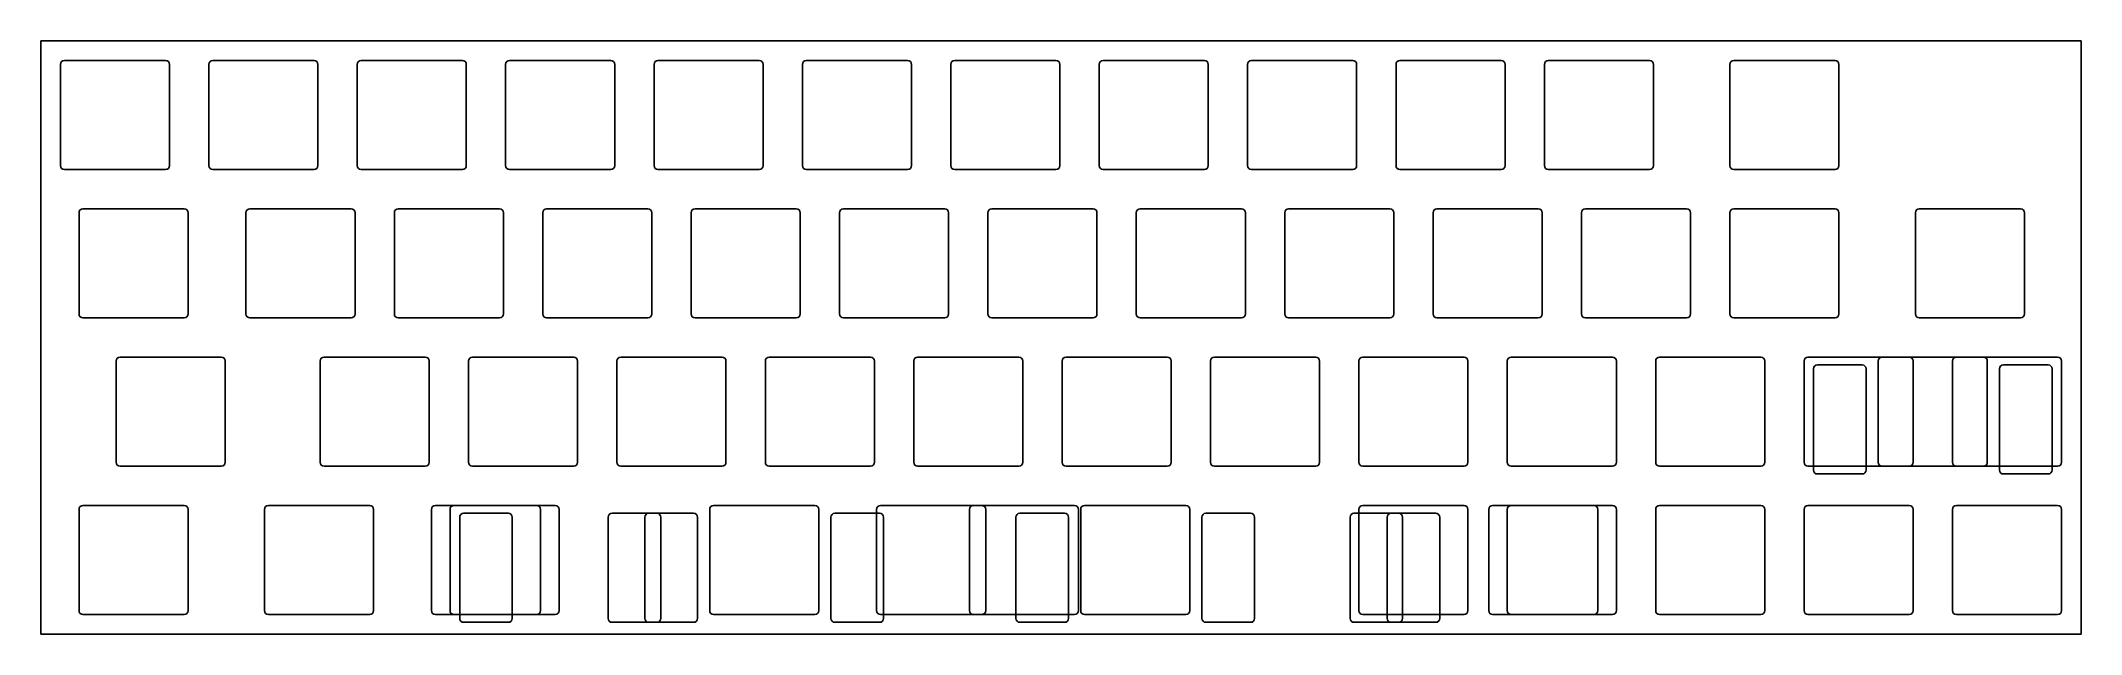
# Model space of a CAD drawing. Header units: millimetres. Extents: x 0 to 262, y -76 to 0.
import ezdxf

# ---------------------------------------------------------------- set-up
doc = ezdxf.new("R2010")
doc.units = ezdxf.units.MM

msp = doc.modelspace()

# ---------------------------------------------------------------- linework, layer by layer
for p, q in [((0, 0), (261.9375, 0)), ((0, 0), (0, -76.2)), ((261.9375, 0), (261.9375, -76.2)), ((3.025, -2.525), (16.025, -2.525)), ((22.075, -2.525), (35.075, -2.525)), ((41.125, -2.525), (54.125, -2.525)), ((60.175, -2.525), (73.175, -2.525)), ((79.225, -2.525), (92.225, -2.525)), ((98.275, -2.525), (111.275, -2.525)), ((117.325, -2.525), (130.325, -2.525)), ((136.375, -2.525), (149.375, -2.525)), ((155.425, -2.525), (168.425, -2.525)), ((174.475, -2.525), (187.475, -2.525)), ((193.525, -2.525), (206.525, -2.525)), ((217.3375, -2.525), (230.3375, -2.525)), ((2.525, -3.025), (2.525, -16.025)), ((16.525, -3.025), (16.525, -16.025)), ((21.575, -3.025), (21.575, -16.025)), ((35.575, -3.025), (35.575, -16.025)), ((40.625, -3.025), (40.625, -16.025)), ((54.625, -3.025), (54.625, -16.025)), ((59.675, -3.025), (59.675, -16.025)), ((73.675, -3.025), (73.675, -16.025)), ((78.725, -3.025), (78.725, -16.025)), ((92.725, -3.025), (92.725, -16.025)), ((97.775, -3.025), (97.775, -16.025)), ((111.775, -3.025), (111.775, -16.025)), ((116.825, -3.025), (116.825, -16.025)), ((130.825, -3.025), (130.825, -16.025)), ((135.875, -3.025), (135.875, -16.025)), ((149.875, -3.025), (149.875, -16.025)), ((154.925, -3.025), (154.925, -16.025)), ((168.925, -3.025), (168.925, -16.025)), ((173.975, -3.025), (173.975, -16.025)), ((187.975, -3.025), (187.975, -16.025)), ((193.025, -3.025), (193.025, -16.025)), ((207.025, -3.025), (207.025, -16.025)), ((216.8375, -3.025), (216.8375, -16.025)), ((230.8375, -3.025), (230.8375, -16.025)), ((3.025, -16.525), (16.025, -16.525)), ((22.075, -16.525), (35.075, -16.525)), ((41.125, -16.525), (54.125, -16.525)), ((60.175, -16.525), (73.175, -16.525)), ((79.225, -16.525), (92.225, -16.525)), ((98.275, -16.525), (111.275, -16.525)), ((117.325, -16.525), (130.325, -16.525)), ((136.375, -16.525), (149.375, -16.525)), ((155.425, -16.525), (168.425, -16.525)), ((174.475, -16.525), (187.475, -16.525)), ((193.525, -16.525), (206.525, -16.525)), ((217.3375, -16.525), (230.3375, -16.525)), ((4.90625, -22.075), (4.90625, -35.075)), ((5.40625, -21.575), (18.40625, -21.575)), ((18.90625, -22.075), (18.90625, -35.075)), ((26.3375, -22.075), (26.3375, -35.075)), ((26.8375, -21.575), (39.8375, -21.575)), ((40.3375, -22.075), (40.3375, -35.075)), ((45.3875, -22.075), (45.3875, -35.075)), ((45.8875, -21.575), (58.8875, -21.575)), ((59.3875, -22.075), (59.3875, -35.075)), ((64.4375, -22.075), (64.4375, -35.075)), ((64.9375, -21.575), (77.9375, -21.575)), ((78.4375, -22.075), (78.4375, -35.075)), ((83.4875, -22.075), (83.4875, -35.075)), ((83.9875, -21.575), (96.9875, -21.575)), ((97.4875, -22.075), (97.4875, -35.075)), ((102.5375, -22.075), (102.5375, -35.075)), ((103.0375, -21.575), (116.0375, -21.575)), ((116.5375, -22.075), (116.5375, -35.075)), ((121.5875, -22.075), (121.5875, -35.075)), ((122.0875, -21.575), (135.0875, -21.575)), ((135.5875, -22.075), (135.5875, -35.075)), ((140.6375, -22.075), (140.6375, -35.075)), ((141.1375, -21.575), (154.1375, -21.575)), ((154.6375, -22.075), (154.6375, -35.075)), ((159.6875, -22.075), (159.6875, -35.075)), ((160.1875, -21.575), (173.1875, -21.575)), ((173.6875, -22.075), (173.6875, -35.075)), ((178.7375, -22.075), (178.7375, -35.075)), ((179.2375, -21.575), (192.2375, -21.575)), ((192.7375, -22.075), (192.7375, -35.075)), ((197.7875, -22.075), (197.7875, -35.075)), ((198.2875, -21.575), (211.2875, -21.575)), ((211.7875, -22.075), (211.7875, -35.075)), ((216.8375, -22.075), (216.8375, -35.075)), ((217.3375, -21.575), (230.3375, -21.575)), ((230.8375, -22.075), (230.8375, -35.075)), ((240.65, -22.075), (240.65, -35.075)), ((241.15, -21.575), (254.15, -21.575)), ((254.65, -22.075), (254.65, -35.075)), ((5.40625, -35.575), (18.40625, -35.575)), ((26.8375, -35.575), (39.8375, -35.575)), ((45.8875, -35.575), (58.8875, -35.575)), ((64.9375, -35.575), (77.9375, -35.575)), ((83.9875, -35.575), (96.9875, -35.575)), ((103.0375, -35.575), (116.0375, -35.575)), ((122.0875, -35.575), (135.0875, -35.575)), ((141.1375, -35.575), (154.1375, -35.575)), ((160.1875, -35.575), (173.1875, -35.575)), ((179.2375, -35.575), (192.2375, -35.575)), ((198.2875, -35.575), (211.2875, -35.575)), ((217.3375, -35.575), (230.3375, -35.575)), ((241.15, -35.575), (254.15, -35.575)), ((9.66875, -41.125), (9.66875, -54.125)), ((10.16875, -40.625), (23.16875, -40.625)), ((23.66875, -41.125), (23.66875, -54.125)), ((35.8625, -41.125), (35.8625, -54.125)), ((36.3625, -40.625), (49.3625, -40.625)), ((49.8625, -41.125), (49.8625, -54.125)), ((54.9125, -41.125), (54.9125, -54.125)), ((55.4125, -40.625), (68.4125, -40.625)), ((68.9125, -41.125), (68.9125, -54.125)), ((73.9625, -41.125), (73.9625, -54.125)), ((74.4625, -40.625), (87.4625, -40.625)), ((87.9625, -41.125), (87.9625, -54.125)), ((93.0125, -41.125), (93.0125, -54.125)), ((93.5125, -40.625), (106.5125, -40.625)), ((107.0125, -41.125), (107.0125, -54.125)), ((112.0625, -41.125), (112.0625, -54.125)), ((112.5625, -40.625), (125.5625, -40.625)), ((126.0625, -41.125), (126.0625, -54.125)), ((131.1125, -41.125), (131.1125, -54.125)), ((131.6125, -40.625), (144.6125, -40.625)), ((145.1125, -41.125), (145.1125, -54.125)), ((150.1625, -41.125), (150.1625, -54.125)), ((150.6625, -40.625), (163.6625, -40.625)), ((164.1625, -41.125), (164.1625, -54.125)), ((169.2125, -41.125), (169.2125, -54.125)), ((169.7125, -40.625), (182.7125, -40.625)), ((183.2125, -41.125), (183.2125, -54.125)), ((188.2625, -41.125), (188.2625, -54.125)), ((188.7625, -40.625), (201.7625, -40.625)), ((202.2625, -41.125), (202.2625, -54.125)), ((207.3125, -41.125), (207.3125, -54.125)), ((207.8125, -40.625), (220.8125, -40.625)), ((221.3125, -41.125), (221.3125, -54.125)), ((226.3625, -41.125), (226.3625, -54.125)), ((226.8625, -40.625), (239.8625, -40.625)), ((228.0745, -41.625), (233.8245, -41.625)), ((235.8875, -41.125), (235.8875, -54.125)), ((236.3875, -40.625), (249.3875, -40.625)), ((240.3625, -41.125), (240.3625, -54.125)), ((245.4125, -41.125), (245.4125, -54.125)), ((245.9125, -40.625), (258.9125, -40.625)), ((249.8875, -41.125), (249.8875, -54.125)), ((251.9505, -41.625), (257.7005, -41.625)), ((259.4125, -41.125), (259.4125, -54.125)), ((227.5745, -42.125), (227.5745, -55.125)), ((234.3245, -42.125), (234.3245, -55.125)), ((251.4505, -42.125), (251.4505, -55.125)), ((258.2005, -42.125), (258.2005, -55.125)), ((10.16875, -54.625), (23.16875, -54.625)), ((36.3625, -54.625), (49.3625, -54.625)), ((55.4125, -54.625), (68.4125, -54.625)), ((74.4625, -54.625), (87.4625, -54.625)), ((93.5125, -54.625), (106.5125, -54.625)), ((112.5625, -54.625), (125.5625, -54.625)), ((131.6125, -54.625), (144.6125, -54.625)), ((150.6625, -54.625), (163.6625, -54.625)), ((169.7125, -54.625), (182.7125, -54.625)), ((188.7625, -54.625), (201.7625, -54.625)), ((207.8125, -54.625), (220.8125, -54.625)), ((226.8625, -54.625), (239.8625, -54.625)), ((236.3875, -54.625), (249.3875, -54.625)), ((245.9125, -54.625), (258.9125, -54.625)), ((228.0745, -55.625), (233.8245, -55.625)), ((251.9505, -55.625), (257.7005, -55.625)), ((4.90625, -60.175), (4.90625, -73.175)), ((5.40625, -59.675), (18.40625, -59.675)), ((18.90625, -60.175), (18.90625, -73.175)), ((28.71875, -60.175), (28.71875, -73.175)), ((29.21875, -59.675), (42.21875, -59.675)), ((42.71875, -60.175), (42.71875, -73.175)), ((50.15, -60.175), (50.15, -73.175)), ((50.65, -59.675), (63.65, -59.675)), ((52.53125, -60.175), (52.53125, -73.175)), ((53.03125, -59.675), (66.03125, -59.675)), ((64.15, -60.175), (64.15, -73.175)), ((66.53125, -60.175), (66.53125, -73.175)), ((85.86875, -60.175), (85.86875, -73.175)), ((86.36875, -59.675), (99.36875, -59.675)), ((99.86875, -60.175), (99.86875, -73.175)), ((107.3, -60.175), (107.3, -73.175)), ((107.8, -59.675), (120.8, -59.675)), ((119.20625, -60.175), (119.20625, -73.175)), ((119.70625, -59.675), (132.70625, -59.675)), ((121.3, -60.175), (121.3, -73.175)), ((133.20625, -60.175), (133.20625, -73.175)), ((133.49375, -60.175), (133.49375, -73.175)), ((133.99375, -59.675), (146.99375, -59.675)), ((147.49375, -60.175), (147.49375, -73.175)), ((169.2125, -60.175), (169.2125, -73.175)), ((169.7125, -59.675), (182.7125, -59.675)), ((183.2125, -60.175), (183.2125, -73.175)), ((185.88125, -60.175), (185.88125, -73.175)), ((186.38125, -59.675), (199.38125, -59.675)), ((188.2625, -60.175), (188.2625, -73.175)), ((188.7625, -59.675), (201.7625, -59.675)), ((199.88125, -60.175), (199.88125, -73.175)), ((202.2625, -60.175), (202.2625, -73.175)), ((207.3125, -60.175), (207.3125, -73.175)), ((207.8125, -59.675), (220.8125, -59.675)), ((221.3125, -60.175), (221.3125, -73.175)), ((226.3625, -60.175), (226.3625, -73.175)), ((226.8625, -59.675), (239.8625, -59.675)), ((240.3625, -60.175), (240.3625, -73.175)), ((245.4125, -60.175), (245.4125, -73.175)), ((245.9125, -59.675), (258.9125, -59.675)), ((259.4125, -60.175), (259.4125, -73.175)), ((53.775, -61.175), (53.775, -74.175)), ((54.275, -60.675), (60.025, -60.675)), ((60.525, -61.175), (60.525, -74.175)), ((72.83125, -61.175), (72.83125, -74.175)), ((73.33125, -60.675), (79.08125, -60.675)), ((77.55575, -61.175), (77.55575, -74.175)), ((78.05575, -60.675), (83.80575, -60.675)), ((79.58125, -61.175), (79.58125, -74.175)), ((84.30575, -61.175), (84.30575, -74.175)), ((101.43175, -61.175), (101.43175, -74.175)), ((101.93175, -60.675), (107.68175, -60.675)), ((108.18175, -61.175), (108.18175, -74.175)), ((125.18075, -61.175), (125.18075, -74.175)), ((125.68075, -60.675), (131.43075, -60.675)), ((131.93075, -61.175), (131.93075, -74.175)), ((149.05675, -61.175), (149.05675, -74.175)), ((149.55675, -60.675), (155.30675, -60.675)), ((155.80675, -61.175), (155.80675, -74.175)), ((168.075, -61.175), (168.075, -74.175)), ((168.575, -60.675), (174.325, -60.675)), ((172.83125, -61.175), (172.83125, -74.175)), ((173.33125, -60.675), (179.08125, -60.675)), ((174.825, -61.175), (174.825, -74.175)), ((179.58125, -61.175), (179.58125, -74.175)), ((5.40625, -73.675), (18.40625, -73.675)), ((29.21875, -73.675), (42.21875, -73.675)), ((50.65, -73.675), (63.65, -73.675)), ((53.03125, -73.675), (66.03125, -73.675)), ((54.275, -74.675), (60.025, -74.675)), ((73.33125, -74.675), (79.08125, -74.675)), ((78.05575, -74.675), (83.80575, -74.675)), ((86.36875, -73.675), (99.36875, -73.675)), ((101.93175, -74.675), (107.68175, -74.675)), ((107.8, -73.675), (120.8, -73.675)), ((119.70625, -73.675), (132.70625, -73.675)), ((125.68075, -74.675), (131.43075, -74.675)), ((133.99375, -73.675), (146.99375, -73.675)), ((149.55675, -74.675), (155.30675, -74.675)), ((168.575, -74.675), (174.325, -74.675)), ((169.7125, -73.675), (182.7125, -73.675)), ((173.33125, -74.675), (179.08125, -74.675)), ((186.38125, -73.675), (199.38125, -73.675)), ((188.7625, -73.675), (201.7625, -73.675)), ((207.8125, -73.675), (220.8125, -73.675)), ((226.8625, -73.675), (239.8625, -73.675)), ((245.9125, -73.675), (258.9125, -73.675)), ((0, -76.2), (261.9375, -76.2))]:
    msp.add_line(p, q)
for centre, start, end in [((3.025, -3.025), 90, 180), ((16.025, -3.025), 0, 90), ((22.075, -3.025), 90, 180), ((35.075, -3.025), 0, 90), ((41.125, -3.025), 90, 180), ((54.125, -3.025), 0, 90), ((60.175, -3.025), 90, 180), ((73.175, -3.025), 0, 90), ((79.225, -3.025), 90, 180), ((92.225, -3.025), 0, 90), ((98.275, -3.025), 90, 180), ((111.275, -3.025), 0, 90), ((117.325, -3.025), 90, 180), ((130.325, -3.025), 0, 90), ((136.375, -3.025), 90, 180), ((149.375, -3.025), 0, 90), ((155.425, -3.025), 90, 180), ((168.425, -3.025), 0, 90), ((174.475, -3.025), 90, 180), ((187.475, -3.025), 0, 90), ((193.525, -3.025), 90, 180), ((206.525, -3.025), 0, 90), ((217.3375, -3.025), 90, 180), ((230.3375, -3.025), 0, 90), ((3.025, -16.025), 180, 270), ((16.025, -16.025), 270, 360), ((22.075, -16.025), 180, 270), ((35.075, -16.025), 270, 360), ((41.125, -16.025), 180, 270), ((54.125, -16.025), 270, 360), ((60.175, -16.025), 180, 270), ((73.175, -16.025), 270, 360), ((79.225, -16.025), 180, 270), ((92.225, -16.025), 270, 360), ((98.275, -16.025), 180, 270), ((111.275, -16.025), 270, 360), ((117.325, -16.025), 180, 270), ((130.325, -16.025), 270, 360), ((136.375, -16.025), 180, 270), ((149.375, -16.025), 270, 360), ((155.425, -16.025), 180, 270), ((168.425, -16.025), 270, 360), ((174.475, -16.025), 180, 270), ((187.475, -16.025), 270, 360), ((193.525, -16.025), 180, 270), ((206.525, -16.025), 270, 360), ((217.3375, -16.025), 180, 270), ((230.3375, -16.025), 270, 360), ((5.40625, -22.075), 90, 180), ((18.40625, -22.075), 0, 90), ((26.8375, -22.075), 90, 180), ((39.8375, -22.075), 0, 90), ((45.8875, -22.075), 90, 180), ((58.8875, -22.075), 0, 90), ((64.9375, -22.075), 90, 180), ((77.9375, -22.075), 0, 90), ((83.9875, -22.075), 90, 180), ((96.9875, -22.075), 0, 90), ((103.0375, -22.075), 90, 180), ((116.0375, -22.075), 0, 90), ((122.0875, -22.075), 90, 180), ((135.0875, -22.075), 0, 90), ((141.1375, -22.075), 90, 180), ((154.1375, -22.075), 0, 90), ((160.1875, -22.075), 90, 180), ((173.1875, -22.075), 0, 90), ((179.2375, -22.075), 90, 180), ((192.2375, -22.075), 0, 90), ((198.2875, -22.075), 90, 180), ((211.2875, -22.075), 0, 90), ((217.3375, -22.075), 90, 180), ((230.3375, -22.075), 0, 90), ((241.15, -22.075), 90, 180), ((254.15, -22.075), 0, 90), ((5.40625, -35.075), 180, 270), ((18.40625, -35.075), 270, 360), ((26.8375, -35.075), 180, 270), ((39.8375, -35.075), 270, 360), ((45.8875, -35.075), 180, 270), ((58.8875, -35.075), 270, 360), ((64.9375, -35.075), 180, 270), ((77.9375, -35.075), 270, 360), ((83.9875, -35.075), 180, 270), ((96.9875, -35.075), 270, 360), ((103.0375, -35.075), 180, 270), ((116.0375, -35.075), 270, 360), ((122.0875, -35.075), 180, 270), ((135.0875, -35.075), 270, 360), ((141.1375, -35.075), 180, 270), ((154.1375, -35.075), 270, 360), ((160.1875, -35.075), 180, 270), ((173.1875, -35.075), 270, 360), ((179.2375, -35.075), 180, 270), ((192.2375, -35.075), 270, 360), ((198.2875, -35.075), 180, 270), ((211.2875, -35.075), 270, 360), ((217.3375, -35.075), 180, 270), ((230.3375, -35.075), 270, 360), ((241.15, -35.075), 180, 270), ((254.15, -35.075), 270, 360), ((10.16875, -41.125), 90, 180), ((23.16875, -41.125), 0, 90), ((36.3625, -41.125), 90, 180), ((49.3625, -41.125), 0, 90), ((55.4125, -41.125), 90, 180), ((68.4125, -41.125), 0, 90), ((74.4625, -41.125), 90, 180), ((87.4625, -41.125), 0, 90), ((93.5125, -41.125), 90, 180), ((106.5125, -41.125), 0, 90), ((112.5625, -41.125), 90, 180), ((125.5625, -41.125), 0, 90), ((131.6125, -41.125), 90, 180), ((144.6125, -41.125), 0, 90), ((150.6625, -41.125), 90, 180), ((163.6625, -41.125), 0, 90), ((169.7125, -41.125), 90, 180), ((182.7125, -41.125), 0, 90), ((188.7625, -41.125), 90, 180), ((201.7625, -41.125), 0, 90), ((207.8125, -41.125), 90, 180), ((220.8125, -41.125), 0, 90), ((226.8625, -41.125), 90, 180), ((228.0745, -42.125), 90, 180), ((233.8245, -42.125), 0, 90), ((236.3875, -41.125), 90, 180), ((239.8625, -41.125), 0, 90), ((245.9125, -41.125), 90, 180), ((249.3875, -41.125), 0, 90), ((251.9505, -42.125), 90, 180), ((257.7005, -42.125), 0, 90), ((258.9125, -41.125), 0, 90), ((10.16875, -54.125), 180, 270), ((23.16875, -54.125), 270, 360), ((36.3625, -54.125), 180, 270), ((49.3625, -54.125), 270, 360), ((55.4125, -54.125), 180, 270), ((68.4125, -54.125), 270, 360), ((74.4625, -54.125), 180, 270), ((87.4625, -54.125), 270, 360), ((93.5125, -54.125), 180, 270), ((106.5125, -54.125), 270, 360), ((112.5625, -54.125), 180, 270), ((125.5625, -54.125), 270, 360), ((131.6125, -54.125), 180, 270), ((144.6125, -54.125), 270, 360), ((150.6625, -54.125), 180, 270), ((163.6625, -54.125), 270, 360), ((169.7125, -54.125), 180, 270), ((182.7125, -54.125), 270, 360), ((188.7625, -54.125), 180, 270), ((201.7625, -54.125), 270, 360), ((207.8125, -54.125), 180, 270), ((220.8125, -54.125), 270, 360), ((226.8625, -54.125), 180, 270), ((236.3875, -54.125), 180, 270), ((239.8625, -54.125), 270, 360), ((245.9125, -54.125), 180, 270), ((249.3875, -54.125), 270, 360), ((258.9125, -54.125), 270, 360), ((228.0745, -55.125), 180, 270), ((233.8245, -55.125), 270, 360), ((251.9505, -55.125), 180, 270), ((257.7005, -55.125), 270, 360), ((5.40625, -60.175), 90, 180), ((18.40625, -60.175), 0, 90), ((29.21875, -60.175), 90, 180), ((42.21875, -60.175), 0, 90), ((50.65, -60.175), 90, 180), ((53.03125, -60.175), 90, 180), ((63.65, -60.175), 0, 90), ((66.03125, -60.175), 0, 90), ((86.36875, -60.175), 90, 180), ((99.36875, -60.175), 0, 90), ((107.8, -60.175), 90, 180), ((119.70625, -60.175), 90, 180), ((120.8, -60.175), 0, 90), ((132.70625, -60.175), 0, 90), ((133.99375, -60.175), 90, 180), ((146.99375, -60.175), 0, 90), ((169.7125, -60.175), 90, 180), ((182.7125, -60.175), 0, 90), ((186.38125, -60.175), 90, 180), ((188.7625, -60.175), 90, 180), ((199.38125, -60.175), 0, 90), ((201.7625, -60.175), 0, 90), ((207.8125, -60.175), 90, 180), ((220.8125, -60.175), 0, 90), ((226.8625, -60.175), 90, 180), ((239.8625, -60.175), 0, 90), ((245.9125, -60.175), 90, 180), ((258.9125, -60.175), 0, 90), ((54.275, -61.175), 90, 180), ((60.025, -61.175), 0, 90), ((73.33125, -61.175), 90, 180), ((78.05575, -61.175), 90, 180), ((79.08125, -61.175), 0, 90), ((83.80575, -61.175), 0, 90), ((101.93175, -61.175), 90, 180), ((107.68175, -61.175), 0, 90), ((125.68075, -61.175), 90, 180), ((131.43075, -61.175), 0, 90), ((149.55675, -61.175), 90, 180), ((155.30675, -61.175), 0, 90), ((168.575, -61.175), 90, 180), ((173.33125, -61.175), 90, 180), ((174.325, -61.175), 0, 90), ((179.08125, -61.175), 0, 90), ((5.40625, -73.175), 180, 270), ((18.40625, -73.175), 270, 360), ((29.21875, -73.175), 180, 270), ((42.21875, -73.175), 270, 360), ((50.65, -73.175), 180, 270), ((53.03125, -73.175), 180, 270), ((63.65, -73.175), 270, 360), ((66.03125, -73.175), 270, 360), ((86.36875, -73.175), 180, 270), ((99.36875, -73.175), 270, 360), ((107.8, -73.175), 180, 270), ((119.70625, -73.175), 180, 270), ((120.8, -73.175), 270, 360), ((132.70625, -73.175), 270, 360), ((133.99375, -73.175), 180, 270), ((146.99375, -73.175), 270, 360), ((169.7125, -73.175), 180, 270), ((182.7125, -73.175), 270, 360), ((186.38125, -73.175), 180, 270), ((188.7625, -73.175), 180, 270), ((199.38125, -73.175), 270, 360), ((201.7625, -73.175), 270, 360), ((207.8125, -73.175), 180, 270), ((220.8125, -73.175), 270, 360), ((226.8625, -73.175), 180, 270), ((239.8625, -73.175), 270, 360), ((245.9125, -73.175), 180, 270), ((258.9125, -73.175), 270, 360), ((54.275, -74.175), 180, 270), ((60.025, -74.175), 270, 360), ((73.33125, -74.175), 180, 270), ((78.05575, -74.175), 180, 270), ((79.08125, -74.175), 270, 360), ((83.80575, -74.175), 270, 360), ((101.93175, -74.175), 180, 270), ((107.68175, -74.175), 270, 360), ((125.68075, -74.175), 180, 270), ((131.43075, -74.175), 270, 360), ((149.55675, -74.175), 180, 270), ((155.30675, -74.175), 270, 360), ((168.575, -74.175), 180, 270), ((173.33125, -74.175), 180, 270), ((174.325, -74.175), 270, 360), ((179.08125, -74.175), 270, 360)]:
    msp.add_arc(centre, 0.5, start, end)

doc.saveas('drawing.dxf')
